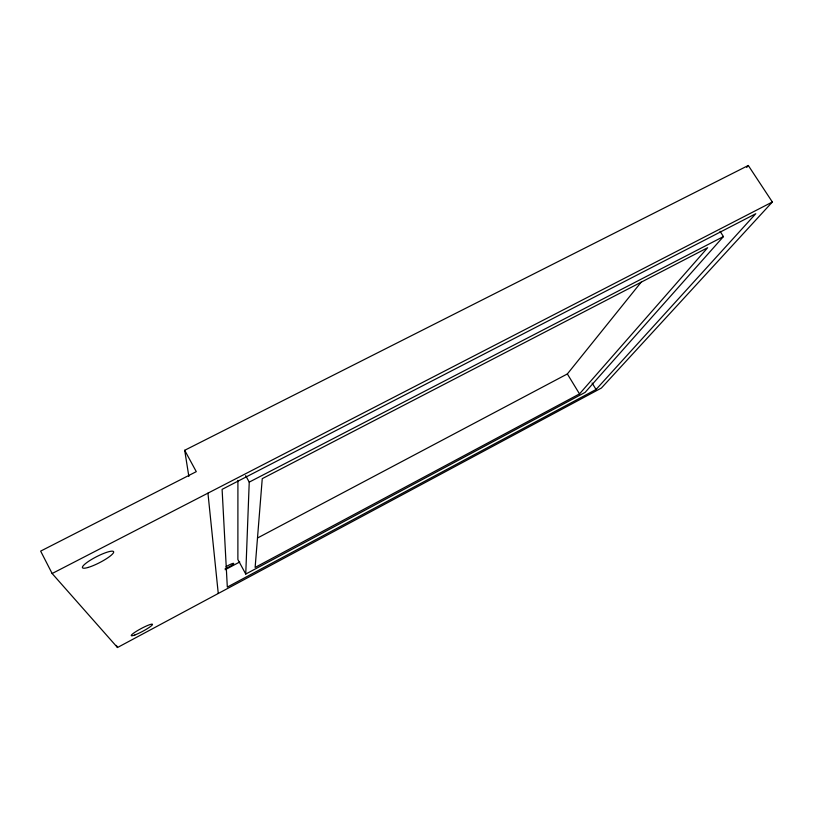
<?xml version="1.0" encoding="UTF-8"?>
<svg xmlns="http://www.w3.org/2000/svg" width="813" height="813" viewBox="0 0 813 813"><rect width="100%" height="100%" fill="white"/><g stroke="black" fill="none" stroke-linecap="round" stroke-linejoin="round"><path stroke-width="1.22" d="M237.914 480.392L237.884 559.537L245.75 574.059L585.116 392.394L723.448 236.563L720.023 231.268M245.75 574.059L249.235 482.119L245.668 475.625M257.823 537.84L567.352 373.95L641.193 282.141M746.68 167.437L748.295 165.486L772.35 202.01L601.376 388.055L117.499 647.514L52.134 573.521L40.65 551.112L196.279 471.652L184.693 450.29L748.295 165.486M579.506 393.899L707.656 247.721L262.253 478.644L255.13 567.433L579.506 393.899L567.352 373.95M596.051 389.478L755.785 213.707L222.101 489.365L227.315 587.088L596.051 389.478L592.088 383.004M225.181 569.73L239.744 561.976M249.235 482.119L723.448 236.563M52.134 573.521L772.35 202.01M116.411 645.41L117.499 647.514M184.693 450.29L188.86 476.459M207.945 493.145L218.26 593.49M226.105 566.712A5.742 0.823 -28.6 0 1 232.782 563.439A5.742 0.823 -28.6 0 1 231.959 565.126A5.742 0.823 -28.6 0 1 225.14 568.714M88.129 567.444A17.53 3.343 -27.2 0 0 113.485 552.708A17.53 3.343 -27.2 0 0 92.448 558.938A17.53 3.343 -27.2 0 0 88.129 567.444M134.917 634.953A12.012 1.575 -28.1 0 0 152.316 624.862A12.012 1.575 -28.1 0 0 138.413 630.095A12.012 1.575 -28.1 0 0 134.917 634.953"/></g></svg>
